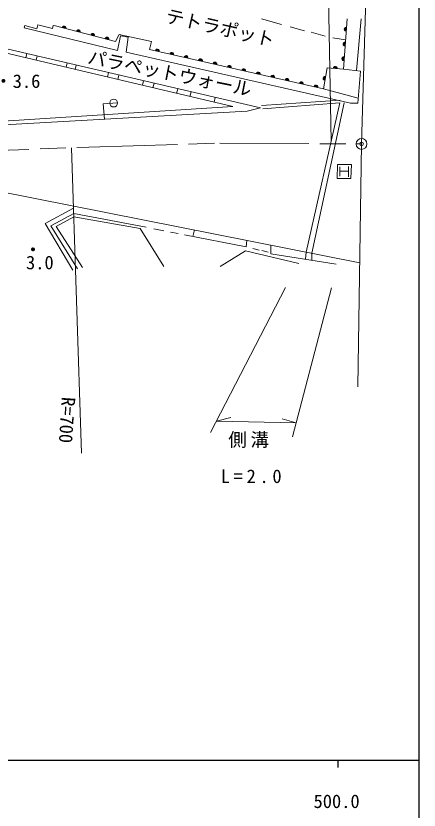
# Model space of a CAD drawing. Units: millimetres, scale not verified. Extents: x 40000 to 680000, y 20000 to 380000.
# Drawn here: x 524480 to 579000, y 198249 to 305750 of the extents above; entities that cross this region are included whole.
import ezdxf
from ezdxf.enums import TextEntityAlignment as Align

# ---------------------------------------------------------------- set-up
doc = ezdxf.new("R2010")
doc.units = ezdxf.units.MM
doc.header["$LTSCALE"] = 1000
doc.header["$PDMODE"] = 32
doc.header["$PDSIZE"] = 500
doc.linetypes.add('CHAIN', pattern=[18.5, 12, -1.5, 3.5, -1.5])
for name, color, linetype, lineweight in [('M-BGD', 7, 'Continuous', 13), ('M-BMK', 2, 'CHAIN', 13), ('M-TTL-BAND', 7, 'Continuous', 25), ('M-WORK', 1, 'Continuous', 13)]:
    doc.layers.add(name, color=color, linetype=linetype, lineweight=lineweight)
doc.styles.add('ＭＳ ゴシック', font='')
doc.styles.get('ＭＳ ゴシック').set_extended_font_data('MS Gothic')

msp = doc.modelspace()

# ---------------------------------------------------------------- linework, layer by layer
at = {"layer": 'M-BGD'}
msp.add_circle((571214, 288414), 732, dxfattribs=at)
msp.add_point((571214, 288414), dxfattribs=at)
at = {"layer": 'M-BMK'}
for p, q in [((534323, 288001), (552071, 288536)), ((552071, 288536), (571214, 288414)), ((477285, 285707), (534323, 288001))]:
    msp.add_line(p, q, dxfattribs=at)
at = {"layer": 'M-TTL-BAND'}
for p, q in [((579000, 20000), (579000, 370000)), ((40000, 205000), (579000, 205000)), ((568000, 205000), (568000, 204000))]:
    msp.add_line(p, q, dxfattribs=at)
at = {"layer": 'M-WORK'}
for p, q in [((572188, 321941), (571214, 288414)), ((557707, 305340), (560396, 304585)), ((570539, 298341), (571187, 305371)), ((537925, 302264), (529838, 304383)), ((561575, 304262), (563501, 303722)), ((512507, 303239), (553822, 293464)), ((512626, 303749), (557541, 293290)), ((564400, 303557), (566319, 303025)), ((567347, 302795), (569065, 302493)), ((525970, 300642), (525840, 300084)), ((527340, 300323), (527208, 299760)), ((531404, 299377), (531269, 298800)), ((532621, 299093), (532485, 298512)), ((537023, 298068), (536884, 297471)), ((568755, 298528), (571089, 298283)), ((571089, 298283), (570712, 293924)), ((538420, 297743), (538280, 297141)), ((541719, 296975), (541576, 296361)), ((543155, 296640), (543011, 296022)), ((546355, 295895), (546208, 295265)), ((566061, 295859), (570769, 294590)), ((548162, 295474), (548014, 294838)), ((551446, 294710), (551295, 294062)), ((557667, 293622), (568344, 294351)), ((557863, 293187), (568283, 293994)), ((563737, 273777), (568283, 293994)), ((568865, 293961), (564499, 273626)), ((512669, 290865), (553822, 293464)), ((571214, 288414), (570706, 255521)), ((533341, 246541), (532008, 287908)), ((568286, 285310), (568286, 284073)), ((569470, 285348), (569446, 283972)), ((568286, 284749), (569460, 284754)), ((570966, 272344), (520641, 282320)), ((543135, 276939), (544472, 276673)), ((545392, 276493), (546441, 276292)), ((548409, 275897), (548635, 276770)), ((556507, 274246), (557385, 274059)), ((557744, 273987), (558592, 273779)), ((563737, 273777), (563650, 272801)), ((564499, 273626), (564475, 272671)), ((560928, 268996), (550815, 249350)), ((561896, 248796), (567165, 268931)), ((551617, 250908), (553561, 251379)), ((551617, 250908), (562381, 250648)), ((562381, 250648), (560462, 251212))]:
    msp.add_line(p, q, dxfattribs=at)
for points in [[(537159, 327742), (566391, 327766), (567131, 288784)], [(569288, 305345), (568755, 298528), (566571, 298697), (566061, 295859), (542555, 301192)], [(525603, 304138), (525669, 304435), (527310, 303983), (527427, 304530), (529444, 304045), (529526, 304469), (529838, 304383)], [(525603, 304138), (538221, 301065), (538638, 303062), (539651, 302864), (539404, 300826), (569741, 293928), (570712, 293924)], [(537925, 302264), (538459, 303251), (542794, 302296), (542555, 301192)], [(452096, 301030), (462493, 299028), (468922, 299853), (512426, 290405), (555744, 292865), (557541, 293290)], [(536447, 291769), (536262, 293846), (538225, 293986)], [(532171, 271318), (528434, 277627), (532272, 279716)], [(532807, 271527), (529184, 277317), (532295, 279015), (542107, 277172)], [(533486, 271672), (529928, 277220), (532310, 278533), (541299, 276962), (544501, 271818)], [(547279, 276118), (555603, 274495), (555723, 275366)], [(558939, 274728), (558952, 273542), (567779, 272150)], [(552110, 271840), (555528, 273932), (562721, 272218)]]:
    msp.add_lwpolyline(points, dxfattribs=at)
msp.add_lwpolyline([(567957, 285641), (567906, 283753), (569783, 283742), (569847, 285619)], close=True, dxfattribs=at)
msp.add_circle((537697, 293948), 529, dxfattribs=at)
for centre, radius, start, end in [((530991, 304128), 254, 334.92964, 175.70736), ((530991, 304128), 203, 332.29152, 178.34548), ((530991, 304128), 152, 327.82807, 182.80893), ((530991, 304128), 102, 318.52222, 192.11479), ((530991, 304128), 100, 318.03889, 192.59811), ((532926, 303621), 254, 334.92964, 175.70736), ((532926, 303621), 203, 332.29152, 178.34548), ((532926, 303621), 152, 327.82807, 182.80893), ((532926, 303621), 102, 318.52222, 192.11479), ((532926, 303621), 100, 318.03889, 192.59811), ((534861, 303114), 254, 334.92964, 175.70736), ((534861, 303114), 203, 332.29152, 178.34548), ((534861, 303114), 152, 327.82807, 182.80893), ((534861, 303114), 102, 318.52222, 192.11479), ((534861, 303114), 100, 318.03889, 192.59811), ((569132, 303934), 254, 75.13448, 275.9122), ((569132, 303934), 203, 72.49636, 278.55032), ((569132, 303934), 152, 68.03291, 283.01377), ((569132, 303934), 102, 58.72706, 292.31963), ((569132, 303934), 100, 58.24373, 292.80295), ((536795, 302607), 254, 334.92964, 175.70736), ((536795, 302607), 203, 332.29152, 178.34548), ((536795, 302607), 152, 327.82807, 182.80893), ((536795, 302607), 102, 318.52222, 192.11479), ((536795, 302607), 100, 318.03889, 192.59811), ((568976, 301940), 254, 75.13448, 275.9122), ((568976, 301940), 203, 72.49636, 278.55032), ((568976, 301940), 152, 68.03291, 283.01377), ((543591, 301004), 254, 336.8269, 177.60462), ((543591, 301004), 203, 334.18878, 180.24274), ((543591, 301004), 152, 329.72533, 184.70619), ((543591, 301004), 102, 320.41947, 194.01204), ((543591, 301004), 100, 319.93615, 194.49537), ((568976, 301940), 102, 58.72706, 292.31963), ((568976, 301940), 100, 58.24373, 292.80295), ((545542, 300562), 254, 336.8269, 177.60462), ((545542, 300562), 203, 334.18878, 180.24274), ((545542, 300562), 152, 329.72533, 184.70619), ((545542, 300562), 102, 320.41947, 194.01204), ((545542, 300562), 100, 319.93615, 194.49537), ((547492, 300119), 254, 336.8269, 177.60462), ((547492, 300119), 203, 334.18878, 180.24274), ((547492, 300119), 152, 329.72533, 184.70619), ((547492, 300119), 102, 320.41947, 194.01204), ((547492, 300119), 100, 319.93615, 194.49537), ((549443, 299677), 254, 336.8269, 177.60462), ((568820, 299946), 254, 75.13448, 275.9122), ((568820, 299946), 203, 72.49636, 278.55032), ((568820, 299946), 152, 68.03291, 283.01377), ((568820, 299946), 102, 58.72706, 292.31963), ((568820, 299946), 100, 58.24373, 292.80295), ((549443, 299677), 203, 334.18878, 180.24274), ((549443, 299677), 152, 329.72533, 184.70619), ((549443, 299677), 102, 320.41947, 194.01204), ((549443, 299677), 100, 319.93615, 194.49537), ((551393, 299234), 254, 336.8269, 177.60462), ((551393, 299234), 203, 334.18878, 180.24274), ((551393, 299234), 152, 329.72533, 184.70619), ((551393, 299234), 102, 320.41947, 194.01204), ((551393, 299234), 100, 319.93615, 194.49537), ((553343, 298792), 254, 336.8269, 177.60462), ((553343, 298792), 203, 334.18878, 180.24274), ((553343, 298792), 152, 329.72533, 184.70619), ((553343, 298792), 102, 320.41947, 194.01204), ((553343, 298792), 100, 319.93615, 194.49537), ((567666, 298658), 254, 345.16376, 185.94147), ((567666, 298658), 203, 342.52564, 188.57959), ((555294, 298349), 254, 336.8269, 177.60462), ((555294, 298349), 203, 334.18878, 180.24274), ((555294, 298349), 152, 329.72533, 184.70619), ((555294, 298349), 102, 320.41947, 194.01204), ((555294, 298349), 100, 319.93615, 194.49537), ((557244, 297906), 254, 336.8269, 177.60462), ((557244, 297906), 203, 334.18878, 180.24274), ((557244, 297906), 152, 329.72533, 184.70619), ((557244, 297906), 102, 320.41947, 194.01204), ((557244, 297906), 100, 319.93615, 194.49537), ((567666, 298658), 152, 338.06219, 193.04304), ((567666, 298658), 102, 328.75633, 202.3489), ((567666, 298658), 100, 328.273, 202.83223), ((559195, 297464), 254, 336.8269, 177.60462), ((559195, 297464), 203, 334.18878, 180.24274), ((559195, 297464), 152, 329.72533, 184.70619), ((559195, 297464), 102, 320.41947, 194.01204), ((559195, 297464), 100, 319.93615, 194.49537), ((561145, 297021), 254, 336.8269, 177.60462), ((561145, 297021), 203, 334.18878, 180.24274), ((561145, 297021), 152, 329.72533, 184.70619), ((561145, 297021), 102, 320.41947, 194.01204), ((561145, 297021), 100, 319.93615, 194.49537), ((563095, 296579), 254, 336.8269, 177.60462), ((563095, 296579), 203, 334.18878, 180.24274), ((563095, 296579), 152, 329.72533, 184.70619), ((566271, 297286), 254, 69.43563, 270.21335), ((566271, 297286), 203, 66.79751, 272.85147), ((566271, 297286), 152, 62.33406, 277.31492), ((566271, 297286), 102, 53.0282, 286.62077), ((566271, 297286), 100, 52.54488, 287.1041), ((563095, 296579), 102, 320.41947, 194.01204), ((563095, 296579), 100, 319.93615, 194.49537), ((565046, 296136), 254, 336.8269, 177.60462), ((565046, 296136), 203, 334.18878, 180.24274), ((565046, 296136), 152, 329.72533, 184.70619), ((565046, 296136), 102, 320.41947, 194.01204), ((565046, 296136), 100, 319.93615, 194.49537)]:
    msp.add_arc(centre, radius, start, end, dxfattribs=at)

# ---------------------------------------------------------------- texts
at = {"layer": 'M-TTL-BAND', "style": 'ＭＳ ゴシック'}
msp.add_text('500.0', height=1833, dxfattribs=at).set_placement((567844, 199445), align=Align.MIDDLE_CENTER)
at = {"layer": 'M-WORK', "style": 'ＭＳ ゴシック'}
for s, rotation, p in [('テトラポット', 347.026, (544471, 304390)), ('パラペットウォール', 348.613, (533966, 298780)), ('R=700', 266.309, (530142, 254247))]:
    msp.add_text(s, height=1833, rotation=rotation, dxfattribs=at).set_placement(p, align=Align.BOTTOM_LEFT)
for s, p in [('・3.6', (521544, 295454)), ('・', (525539, 272649)), ('3.0', (525846, 270902))]:
    msp.add_text(s, height=1833, dxfattribs=at).set_placement(p, align=Align.BOTTOM_LEFT)
at = {"layer": 'M-WORK', "char_height": 1833, "attachment_point": 7, "style": 'ＭＳ ゴシック'}
for s, insert in [('\\T1.2;側溝', (553200, 247272)), ('\\T1.4;L=2.0', (552181, 242492))]:
    msp.add_mtext(s, dxfattribs=dict(at, insert=insert))

doc.saveas('drawing.dxf')
